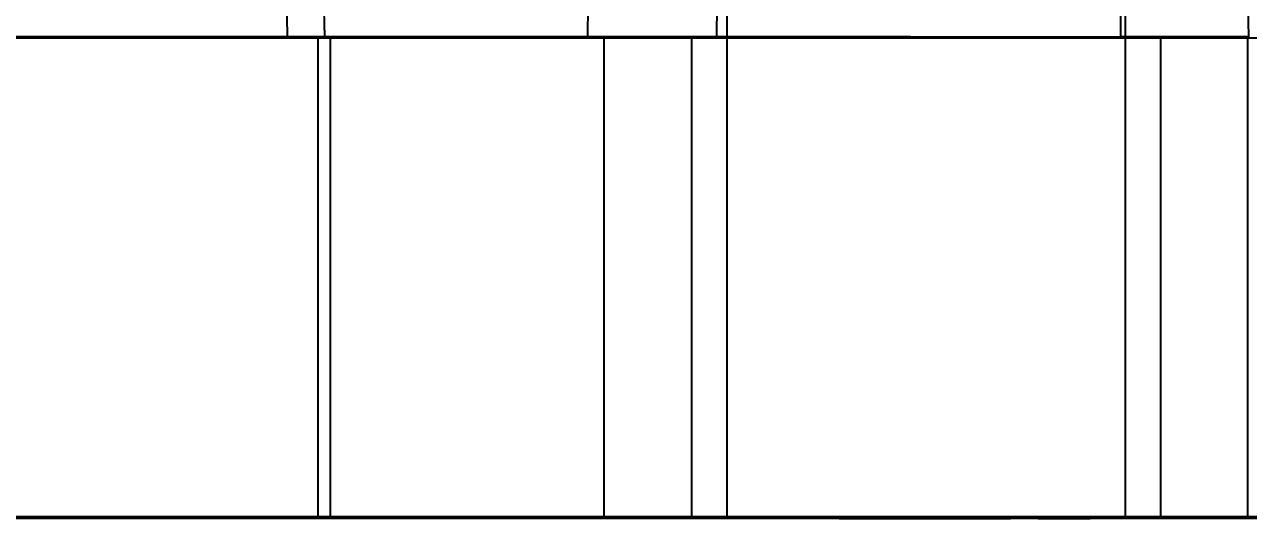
# Model space of a CAD drawing. Header units: millimetres. Extents: x 1486 to 4728, y 464 to 2757.
# Drawn here: x 2489.8 to 2643.3, y 2157 to 2218.9 of the extents above; entities that cross this region are included whole.
import ezdxf

# ---------------------------------------------------------------- set-up
doc = ezdxf.new("R2010")
doc.units = ezdxf.units.MM
doc.layers.add('AM_5', color=3, linetype='Continuous', lineweight=25)
doc.styles.add('SLDTEXTSTYLE1', font='txt.shx', dxfattribs={"width": 0.7, "bigfont": 'gbcbig.shx'})
doc.dimstyles.new('SLDDIMSTYLE12$0', dxfattribs={"dimtxt": 12, "dimasz": 10, "dimexe": 0, "dimexo": 0.0625, "dimgap": 0.875, "dimtad": 1, "dimdec": 1, "dimlfac": 1.8, "dimrnd": 1e-09, "dimzin": 12, "dimdsep": 46, "dimtxsty": 'SLDTEXTSTYLE1', "dimcen": 0.09, "dimdle": 8.16, "dimclrd": 3, "dimclre": 3, "dimadec": 0, "dimazin": 3, "dimtfac": 1, "dimtdec": 1, "dimtofl": 0, "dimtmove": 0, "dimatfit": 3, "dimfxl": 0, "dimfrac": 2, "dimtolj": 1, "dimlwd": 5, "dimlwe": 5, "dimarcsym": 0})

# ---------------------------------------------------------------- blocks, each defined once
blk = doc.blocks.new('*D51')
at = {"layer": 'AM_5', "color": 3, "lineweight": 5, "transparency": 16777216}
blk.add_line((2589.28, 2551.23), (2194.88, 2551.23), dxfattribs=at)
at = {"layer": 'AM_5', "color": 3, "linetype": 'Continuous', "lineweight": 5, "transparency": 16777216}
for p, q in [((2194.88, 2541.23), (2194.88, 2227.45)), ((2600.96, 2217.45), (2194.88, 2217.45))]:
    blk.add_line(p, q, dxfattribs=at)
at = {"layer": 'AM_5', "color": 3, "transparency": 16777216}
for points in [[(2193.22, 2541.23), (2196.55, 2541.23), (2194.88, 2551.23)], [(2193.22, 2227.45), (2196.55, 2227.45), (2194.88, 2217.45)]]:
    blk.add_solid(points, dxfattribs=at)
at = {"layer": 'Defpoints', "color": 0, "transparency": 16777216}
for p in [(2589.35, 2551.23), (2194.88, 2217.45), (2601.02, 2217.45)]:
    blk.add_point(p, dxfattribs=at)
at = {"layer": 'AM_5', "color": 0, "transparency": 16777216, "insert": (2180.3, 2384.34), "char_height": 12, "attachment_point": 5, "rotation": 90, "style": 'SLDTEXTSTYLE1'}
blk.add_mtext('\\A1;{\\H2.28571x;335}', dxfattribs=at)
blk = doc.blocks.new('*D52')
at = {"layer": 'AM_5', "color": 3, "lineweight": 5, "transparency": 16777216}
blk.add_line((2600.96, 2217.45), (2194.7, 2217.45), dxfattribs=at)
at = {"layer": 'AM_5', "color": 3, "linetype": 'Continuous', "lineweight": 5, "transparency": 16777216}
for p, q in [((2194.7, 2207.45), (2194.7, 2167.04)), ((2600.62, 2157.04), (2194.7, 2157.04))]:
    blk.add_line(p, q, dxfattribs=at)
at = {"layer": 'AM_5', "color": 3, "transparency": 16777216}
for points in [[(2193.03, 2207.45), (2196.37, 2207.45), (2194.7, 2217.45)], [(2193.03, 2167.04), (2196.37, 2167.04), (2194.7, 2157.04)]]:
    blk.add_solid(points, dxfattribs=at)
at = {"layer": 'Defpoints', "color": 0, "transparency": 16777216}
for p in [(2601.02, 2217.45), (2194.7, 2157.04), (2600.68, 2157.04)]:
    blk.add_point(p, dxfattribs=at)
at = {"layer": 'AM_5', "color": 0, "transparency": 16777216, "insert": (2180.11, 2187.24), "char_height": 12, "attachment_point": 5, "rotation": 90, "style": 'SLDTEXTSTYLE1'}
blk.add_mtext('\\A1;{\\H2.28571x;60}', dxfattribs=at)

msp = doc.modelspace()

# ---------------------------------------------------------------- linework, layer by layer
at = {"color": 7, "linetype": 'Continuous', "lineweight": 25}
for p, q in [((2522.367, 2244.16), (2522.769, 2217.41)), ((2526.767, 2244.221), (2527.469, 2217.41)), ((2577.924, 2243.01), (2577.924, 2157.01)), ((2627.924, 2157.01), (2627.924, 2243.01)), ((2526.653, 2217.22), (2485.266, 2217.22)), ((2487.242, 2217.41), (2522.769, 2217.41)), ((2494.074, 2217.22), (2494.074, 2217.41)), ((2494.472, 2217.22), (2494.472, 2217.41)), ((2522.769, 2217.41), (2527.469, 2217.41)), ((2526.653, 2157.22), (2526.653, 2217.22)), ((2528.182, 2217.22), (2526.653, 2217.22)), ((2527.469, 2217.41), (2560.481, 2217.41)), ((2528.182, 2217.22), (2528.182, 2157.22)), ((2562.532, 2217.22), (2528.182, 2217.22)), ((2543.464, 2217.41), (2543.464, 2217.22)), ((2546.499, 2217.41), (2546.499, 2217.22)), ((2562.499, 2217.22), (2562.499, 2217.41)), ((2562.532, 2157.22), (2562.532, 2217.22)), ((2573.521, 2217.22), (2562.532, 2217.22)), ((2573.521, 2157.22), (2573.521, 2217.22)), ((2632.328, 2217.22), (2573.521, 2217.22)), ((2576.624, 2217.41), (2627.348, 2217.41)), ((2598.321, 2217.41), (2598.321, 2217.22)), ((2626.42, 2217.41), (2626.42, 2217.22)), ((2629.76, 2217.41), (2629.76, 2217.22)), ((2632.328, 2157.22), (2632.328, 2217.22)), ((2643.271, 2217.22), (2632.328, 2217.22)), ((2633.959, 2217.41), (2633.959, 2217.22)), ((2643.271, 2157.22), (2643.271, 2217.22)), ((2677.695, 2217.22), (2643.271, 2217.22)), ((2759.474, 2157.01), (2447.906, 2157.01)), ((2526.653, 2157.22), (2485.266, 2157.22)), ((2528.182, 2157.22), (2526.653, 2157.22)), ((2562.532, 2157.22), (2528.182, 2157.22)), ((2573.521, 2157.22), (2562.532, 2157.22)), ((2572.803, 2157.22), (2572.803, 2157.01)), ((2592.022, 2157.01), (2572.803, 2157.01)), ((2632.328, 2157.22), (2573.521, 2157.22)), ((2592.022, 2157.22), (2592.022, 2157.01)), ((2592.022, 2157.01), (2595.647, 2157.01)), ((2595.647, 2157.22), (2595.647, 2157.01)), ((2595.647, 2157.01), (2610.186, 2157.01)), ((2610.186, 2157.22), (2610.186, 2157.01)), ((2610.186, 2157.01), (2613.483, 2157.01)), ((2613.483, 2157.22), (2613.483, 2157.01)), ((2616.966, 2157.22), (2616.966, 2157.01)), ((2616.966, 2157.01), (2623.493, 2157.01)), ((2623.493, 2157.22), (2623.493, 2157.01)), ((2634.26, 2157.01), (2623.493, 2157.01)), ((2643.271, 2157.22), (2632.328, 2157.22)), ((2634.26, 2157.01), (2634.26, 2157.22)), ((2677.695, 2157.22), (2643.271, 2157.22))]:
    msp.add_line(p, q, dxfattribs=at)
for points, knots in [([(2627.348, 2217.41), (2627.009, 2237.504), (2626.338, 2277.212), (2625.716, 2316.922), (2625.408, 2336.537)], [0, 0, 0, 0, 0.50602862, 1, 1, 1, 1]), ([(2640.511, 2336.537), (2640.96, 2316.922), (2641.868, 2277.213), (2642.847, 2237.504), (2643.343, 2217.41)], [0, 0, 0, 0, 0.4939776, 1, 1, 1, 1]), ([(2577.251, 2301.231), (2577.155, 2287.164), (2576.964, 2259.223), (2576.737, 2231.283), (2576.624, 2217.41)], [0, 0, 0, 0, 0.5034857, 1, 1, 1, 1]), ([(2560.481, 2217.41), (2560.7, 2231.239), (2561.007, 2250.621), (2561.295, 2270.004), (2561.377, 2275.557)], [0, 0, 0, 0, 0.7134947, 1, 1, 1, 1]), ([(2576.624, 2217.41), (2575.789, 2217.41), (2574.118, 2217.41), (2571.58, 2217.41), (2569.112, 2217.41), (2566.77, 2217.41), (2564.64, 2217.41), (2562.355, 2217.41), (2561.194, 2217.41), (2560.481, 2217.41)], [0, 0, 0, 0, 0.13170164, 0.26340302, 0.39510563, 0.5268083, 0.6584953, 0.79018262, 1, 1, 1, 1]), ([(2643.343, 2217.41), (2642.929, 2217.41), (2642.102, 2217.41), (2640.418, 2217.41), (2638.458, 2217.41), (2636.254, 2217.41), (2633.869, 2217.41), (2630.877, 2217.41), (2628.691, 2217.41), (2627.348, 2217.41)], [0, 0, 0, 0, 0.1317289, 0.2634574, 0.395189, 0.5269206, 0.6586019, 0.7902834, 1, 1, 1, 1])]:
    msp.add_open_spline(points, degree=3, knots=knots, dxfattribs=at)

# ---------------------------------------------------------------- dimensions: what is measured, and where the dimension line sits
at = {"layer": 'AM_5'}
for base, p1, p2, text, picture, middle in [((2194.885, 2217.446), (2589.347, 2551.231), (2601.023, 2217.446), '{\\H2.28571x;335}', '*D51', (2180.295, 2384.339)), ((2194.702, 2157.043), (2601.023, 2217.446), (2600.679, 2157.043), '{\\H2.28571x;60}', '*D52', (2180.112, 2187.245))]:
    dim = msp.add_linear_dim(base=base, p1=p1, p2=p2, angle=90, text=text, dimstyle='SLDDIMSTYLE12$0', override={"dimlfac": 1}, dxfattribs=at)
    dim.commit()
    dim.dimension.update_dxf_attribs({"geometry": picture, "text_midpoint": middle})

doc.saveas('drawing.dxf')
